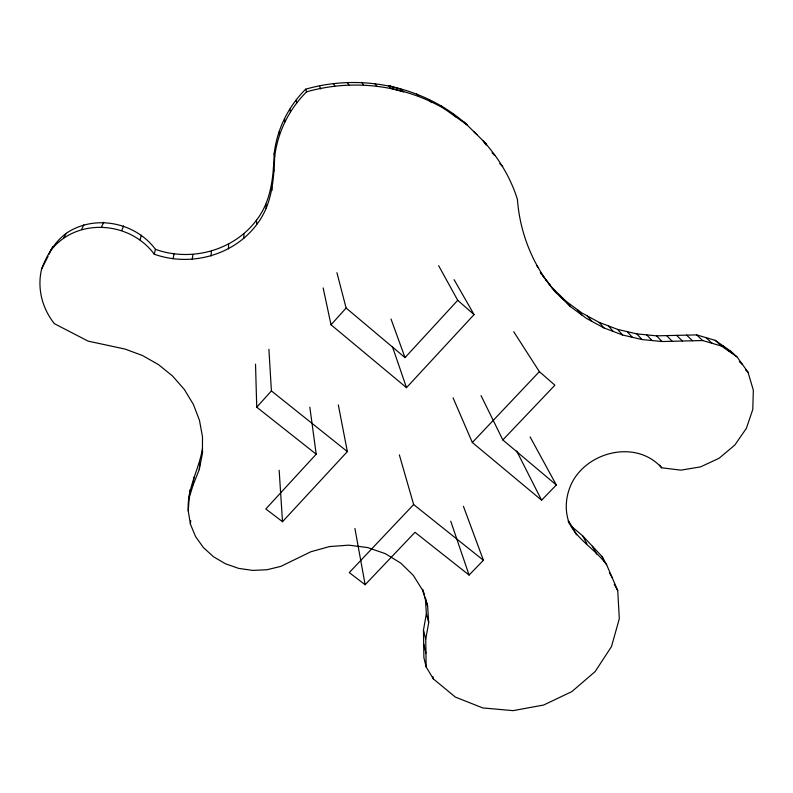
<?xml version="1.0" encoding="UTF-8"?>
<svg xmlns="http://www.w3.org/2000/svg" width="793" height="793" viewBox="0 0 793 793"><rect width="100%" height="100%" fill="white"/><g stroke="black" fill="none" stroke-linecap="round" stroke-linejoin="round"><path stroke-width="1.19" d="M568.353 520.694L572.209 526.948L582.577 535.751L602.115 556.597L606.645 564.745L617.727 590.607L619.313 618.748L611.492 646.563L595.146 671.572L571.842 691.615L543.681 705.017L513.121 710.637L482.798 707.941L455.38 697.097L433.365 678.917L426.158 666.963L425.732 639.188L428.696 622.614L427.596 605.941L422.421 589.952L413.371 575.45L400.822 563.149L385.358 553.683L367.714 547.576L348.751 545.158L329.432 546.585L310.757 551.799L280.861 566.38L267.053 569.721L252.808 570.405L238.723 568.403L225.41 563.773L213.426 556.696L203.305 547.467L195.514 536.455L190.409 524.123L188.258 511.019L189.19 497.707L193.185 484.801L199.271 469.525L202.423 453.378L202.502 436.814L199.469 420.32L193.363 404.38L184.343 389.482L172.636 376.1L158.56 364.661L142.532 355.542L125.036 349.069L88.122 341.129L54.42 323.703C42.118 308.299 36.993 288.226 41.633 268.936C47.005 255.108 54.192 242.361 66.255 233.301C94.555 214.051 135.266 222.169 155.468 249.339C191.024 262.106 233.677 250.707 256.486 220.157C271.444 200.966 273.367 176.631 274.209 153.297A107.442 106.123 -59.8 0 1 278.967 132.153C284.38 116.016 293.588 101.197 305.662 89.193C361.023 73.243 424.007 86.15 467.057 124.848L444.308 108.73L441.443 105.905M49.919 251.639C75.206 217.163 129.735 220.672 154.229 254.186C190.29 267.092 233.538 255.544 256.684 224.578C271.85 205.129 273.813 180.467 274.665 156.816A108.938 107.561 -57.5 0 1 279.493 135.385C284.994 119.019 294.342 103.992 306.594 91.829C352.449 78.804 403.042 84.682 444.308 108.73M228.443 248.913L228.642 244.165M202.512 448.422C199.023 469.704 186.781 488.775 188.258 511.019M202.423 453.378L202.602 450.969M199.271 469.525L199.846 462.111M190.409 524.123L190.707 520.684M193.185 484.801L193.829 477.208M210.978 256.05L211.414 251.212M189.19 497.707L189.894 489.965M192.243 259.38L192.947 254.494M426.158 666.963L423.898 657.635L423.462 630.138L426.376 613.732L425.276 597.218L427.596 605.941M173.052 258.756L174.024 253.869M154.229 254.186L155.468 249.339M139.964 239.922L141.412 235.253M121.835 230.436L123.539 225.886M101.673 226.778L103.665 222.268M48.046 256.387L41.633 268.936M49.077 254.256L52.655 246.792M81.59 229.365L83.88 224.825M63.718 237.959L66.255 233.301M338.324 404.916L347.354 451.594L282.516 521.695L265.833 508.967L316.199 454.201L256.744 407.196L271.414 390.929L268.906 349.316M454.092 279.661L474.065 314.593L406.492 387.658L331.018 324.783L346.125 308.031L336.926 272.703M346.125 308.031L405.025 357.613L457.72 300.309L438.628 265.655M399.355 454.885L413.649 504.546L349.267 572.605L365.147 584.719L414.997 532.301L469.079 575.064L483.413 560.274L463.429 506.301M530.101 436.903L556.319 484.989L541.599 500.195L472.331 442.504L539.369 371.639L513.715 331.712M556.319 484.989L502.821 439.946L554.892 385.2L539.369 371.639M543.017 276.152L551.898 287.532L566.103 301.35L581.963 313.017L599.211 322.404L617.578 329.382L636.789 333.883L656.554 335.855L696.66 334.894L715.246 340.356L730.631 351.13L737.064 356.949L747.987 372.155L753.35 390.235L752.765 409.535L746.372 428.359L734.794 445.071L719.073 458.275L700.586 466.879L680.88 470.15L661.649 467.791C637.066 439.907 589.05 450.721 572.368 481.896C565.805 494.693 564.17 509.631 569.265 523.221C577.849 540.182 595.563 549.48 606.645 564.745M551.898 287.532L556.111 292.686L570.484 306.653L586.542 318.459L604.008 327.945L622.604 335.003L642.052 339.553L662.066 341.535L702.687 340.544L721.501 346.055L737.064 356.949M388.58 85.713L401.357 89.312L403.667 91.919L390.701 88.271L388.58 85.713L393.318 86.933M271.414 390.929L347.354 451.594M413.649 504.546L483.413 560.274M457.72 300.309L474.065 314.593M722.958 345.758L729.302 351.517M739.294 361.618L742.545 364.572M715.246 340.356L721.501 346.055M745.539 369.905L747.987 372.155M705.968 337.63L712.114 343.3M696.66 334.894L702.687 340.544M686.619 335.092L692.517 340.752M473.599 131.43L476.9 134.592M556.111 292.686C533.392 266.924 519.97 233.687 517.433 199.509C510.761 177.801 498.51 157.688 483.244 140.985L486.129 144.98M452.704 113.875L455.717 116.809M492.066 152.831L494.703 155.408M676.568 335.3L682.337 340.96M499.788 163.596L502.683 166.461M463.885 121.805L486.674 144.286M666.566 335.578L672.216 341.248M428.993 99.859L431.689 102.614M656.554 335.855L662.066 341.535M646.682 334.874L652.074 340.544M416.484 93.782L419.001 96.459M636.789 333.883L642.052 339.553M627.204 331.633L632.348 337.283M617.578 329.382L622.604 335.003M608.409 325.893L613.326 331.484M599.211 322.404L604.008 327.945M587.286 315.921L591.935 321.393M577.433 309.686L581.963 315.099M536.524 265.457L538.526 267.885M566.103 301.35L570.484 306.653M559.015 294.451L563.317 299.685M543.661 276.727L540.271 272.594L541.649 274.398M545.762 279.671L549.906 284.727M375.168 84.048L377.101 86.586M659.647 465.134L661.649 467.791M730.631 351.13L731.989 353.014M361.717 82.363L363.462 84.891M347.602 82.928L349.138 85.456M609.351 572.556L612.216 577.73M614.258 584.302L617.727 590.607M592.381 546.208L596.812 554.267M582.577 535.751L586.899 543.711M572.209 526.948L576.412 534.819M568.234 521.288L569.265 523.221M333.447 83.483L334.785 86.031M516.659 450.969L541.599 500.195M481.044 395.588L502.821 439.946M319.569 86.338L320.689 88.925M453.071 397.848L472.331 442.504M602.115 556.597L604.415 561.95M391.008 318.994L405.025 357.613M305.662 89.193L306.594 91.829M392.357 346.452L406.492 387.658M450.731 521.179L469.079 575.064M422.719 589.308L424.542 594.958M295.987 100.146L296.77 102.931M426.376 613.732L428.696 622.614M423.462 630.138L425.732 639.188M432.78 676.558L433.365 678.917M423.68 643.946L425.94 653.125M289.812 109.176L290.496 112.091M323.157 287.928L331.018 324.783M284.469 118.712L285.074 121.755M354.927 528.495L365.147 584.719M278.967 132.153L279.493 135.385M309.835 407.205L316.199 454.201M274.209 153.297L274.665 156.816M273.416 167.66L273.863 171.377M271.622 186.434L272.039 190.399M265.883 204.188L266.21 208.39M279.156 470.259L282.516 521.695M256.486 220.157L256.684 224.578M255.515 364.136L256.744 407.196M243.887 233.677L243.907 238.277"/></g></svg>
